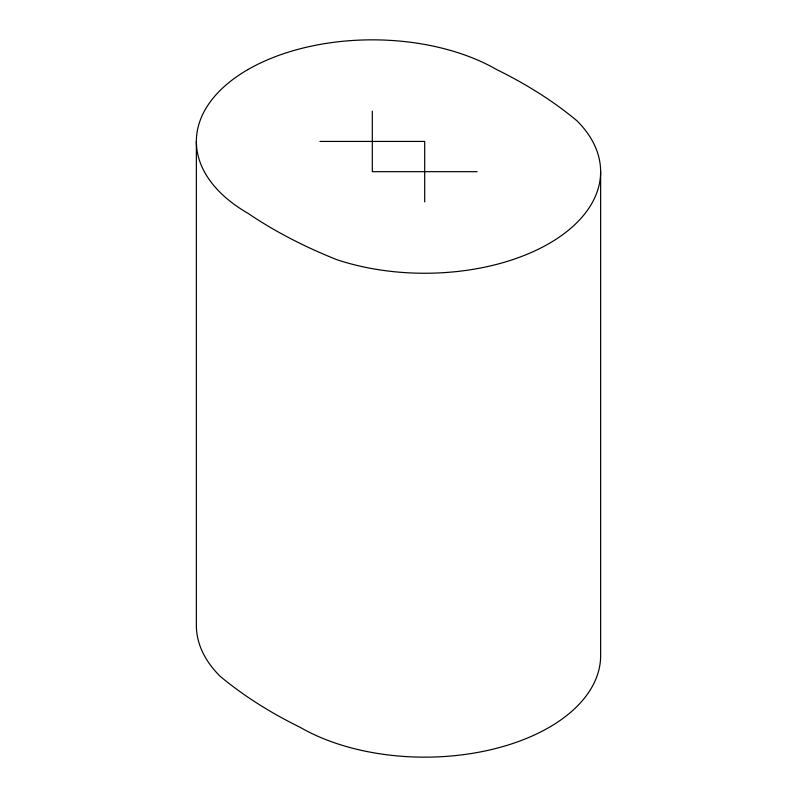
<?xml version="1.0" encoding="UTF-8"?>
<svg xmlns="http://www.w3.org/2000/svg" width="797" height="797" viewBox="0 0 797 797"><rect width="100%" height="100%" fill="white"/><g stroke="black" fill="none" stroke-linecap="round" stroke-linejoin="round"><path stroke-width="1.2" d="M319.926 141.428L424.691 141.428L424.691 201.92M477.074 171.674L372.309 171.674L372.309 111.181M600.639 171.674L600.639 655.572A175.938 101.578 0 0 1 492.018 749.419A175.938 101.578 0 0 1 300.28 727.402A458.793 264.883 0 0 1 219.942 676.115A175.938 101.578 0 0 1 196.361 625.326L196.361 141.428M247.897 69.598A175.938 101.578 0 0 0 247.897 213.257A458.793 264.883 0 0 0 336.723 259.643A175.938 101.578 0 0 0 549.103 243.503A175.938 101.578 0 0 0 577.058 120.885A458.793 264.883 0 0 0 496.72 69.598A175.938 101.578 0 0 0 247.897 69.598"/></g></svg>
